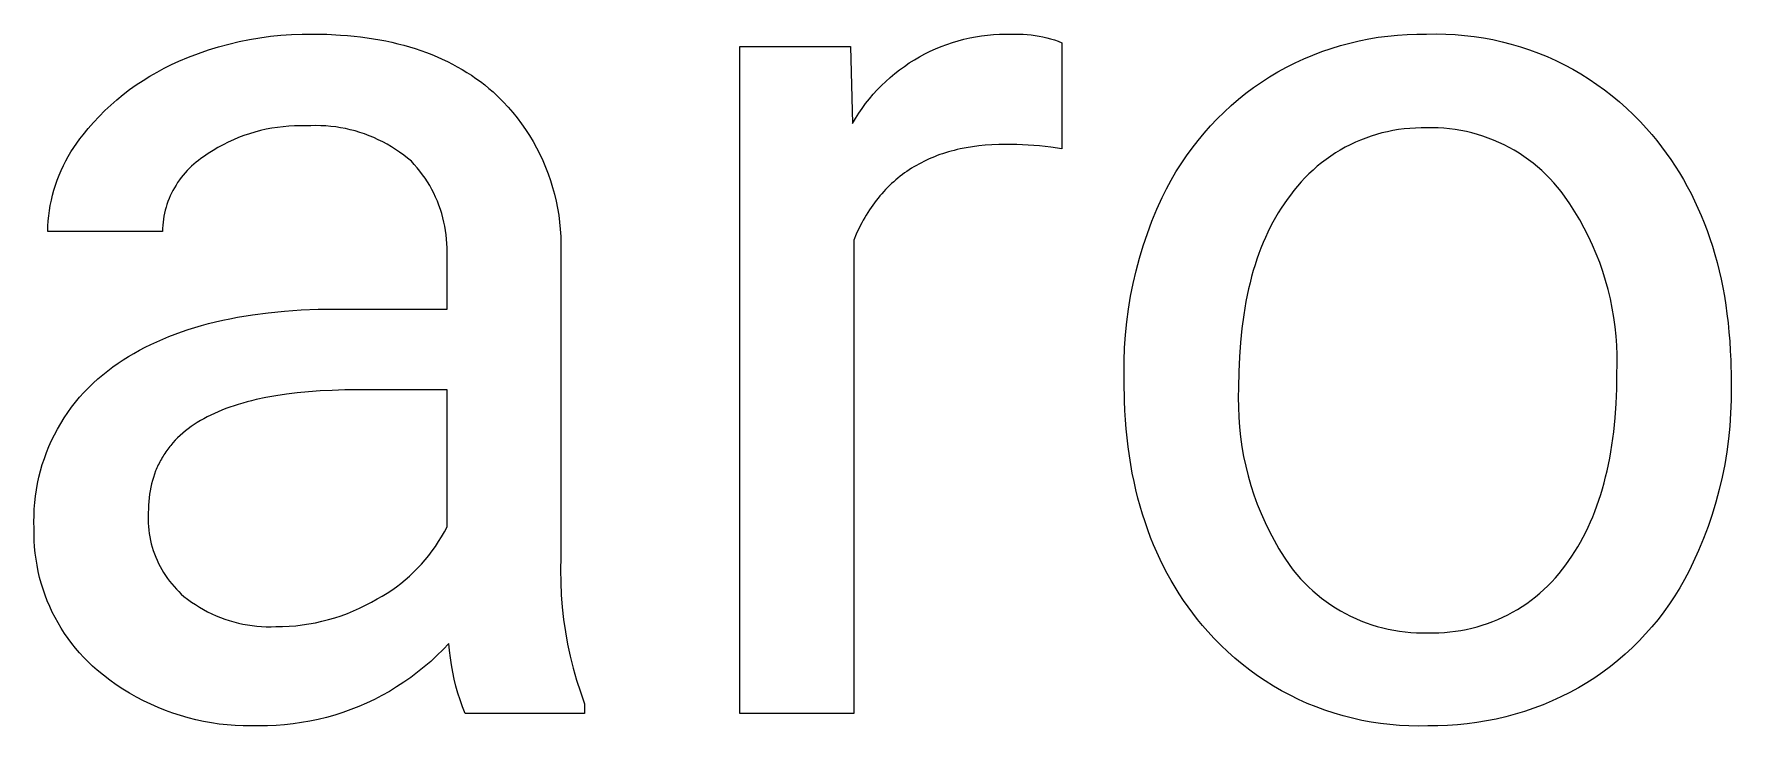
# Model space of a CAD drawing. Header units: millimetres. Extents: x 1422 to 6060, y -58 to 3182.
# Drawn here: x 5117.6 to 5200.7, y 382.1 to 415.9 of the extents above; entities that cross this region are included whole.
import ezdxf

# ---------------------------------------------------------------- set-up
doc = ezdxf.new("R2010")
doc.units = ezdxf.units.MM
doc.header["$MEASUREMENT"] = 0
doc.layers.add('Domyślny', color=7, linetype='Continuous', true_color=0x000000)

msp = doc.modelspace()

# ---------------------------------------------------------------- linework, layer by layer
at = {"layer": 'Domyślny', "color": 18, "lineweight": 15, "true_color": 0x000000}
for p, q in [((5127.124, 415.418), (5127.628, 415.537)), ((5127.628, 415.537), (5128.136, 415.64)), ((5128.136, 415.64), (5128.646, 415.726)), ((5128.646, 415.726), (5129.159, 415.796)), ((5129.159, 415.796), (5129.675, 415.848)), ((5129.675, 415.848), (5130.191, 415.884)), ((5130.191, 415.884), (5130.709, 415.902)), ((5130.709, 415.902), (5131.227, 415.904)), ((5131.227, 415.904), (5131.921, 415.893)), ((5131.921, 415.893), (5132.596, 415.859)), ((5132.596, 415.859), (5132.927, 415.834)), ((5132.927, 415.834), (5133.253, 415.803)), ((5133.253, 415.803), (5133.574, 415.767)), ((5133.574, 415.767), (5133.89, 415.725)), ((5133.89, 415.725), (5134.202, 415.678)), ((5134.202, 415.678), (5134.509, 415.625)), ((5134.509, 415.625), (5134.811, 415.566)), ((5134.811, 415.566), (5135.109, 415.502)), ((5135.109, 415.502), (5135.401, 415.433)), ((5162.27, 415.4), (5162.548, 415.493)), ((5162.548, 415.493), (5162.828, 415.578)), ((5162.828, 415.578), (5163.112, 415.653)), ((5163.112, 415.653), (5163.397, 415.718)), ((5163.397, 415.718), (5163.685, 415.773)), ((5163.685, 415.773), (5163.974, 415.819)), ((5163.974, 415.819), (5164.265, 415.855)), ((5164.265, 415.855), (5164.557, 415.881)), ((5164.557, 415.881), (5164.85, 415.897)), ((5164.85, 415.897), (5165.143, 415.903)), ((5165.143, 415.903), (5165.436, 415.899)), ((5165.436, 415.899), (5165.63, 415.906)), ((5165.63, 415.906), (5165.824, 415.906)), ((5165.824, 415.906), (5166.018, 415.9)), ((5166.018, 415.9), (5166.212, 415.887)), ((5166.212, 415.887), (5166.406, 415.867)), ((5166.406, 415.867), (5166.598, 415.841)), ((5166.598, 415.841), (5166.79, 415.809)), ((5166.79, 415.809), (5166.98, 415.77)), ((5166.98, 415.77), (5167.169, 415.725)), ((5167.169, 415.725), (5167.356, 415.674)), ((5167.356, 415.674), (5167.542, 415.616)), ((5167.542, 415.616), (5167.725, 415.552)), ((5167.725, 415.552), (5167.907, 415.482)), ((5167.907, 415.482), (5167.907, 410.294)), ((5181.544, 415.342), (5182.002, 415.466)), ((5182.002, 415.466), (5182.465, 415.575)), ((5182.465, 415.575), (5182.93, 415.668)), ((5182.93, 415.668), (5183.399, 415.746)), ((5183.399, 415.746), (5183.87, 415.809)), ((5183.87, 415.809), (5184.343, 415.855)), ((5184.343, 415.855), (5184.817, 415.886)), ((5184.817, 415.886), (5185.291, 415.901)), ((5185.291, 415.901), (5185.766, 415.901)), ((5185.766, 415.901), (5186.232, 415.91)), ((5186.232, 415.91), (5186.697, 415.903)), ((5186.697, 415.903), (5187.162, 415.88)), ((5187.162, 415.88), (5187.626, 415.842)), ((5187.626, 415.842), (5188.088, 415.788)), ((5188.088, 415.788), (5188.548, 415.718)), ((5188.548, 415.718), (5189.006, 415.632)), ((5189.006, 415.632), (5189.46, 415.531)), ((5189.46, 415.531), (5189.911, 415.415)), ((5124.679, 414.576), (5125.156, 414.776)), ((5125.156, 414.776), (5125.64, 414.961)), ((5125.64, 414.961), (5126.13, 415.129)), ((5126.13, 415.129), (5126.625, 415.282)), ((5126.625, 415.282), (5127.124, 415.418)), ((5135.401, 415.433), (5135.689, 415.358)), ((5135.689, 415.358), (5135.973, 415.278)), ((5135.973, 415.278), (5136.251, 415.192)), ((5136.251, 415.192), (5136.525, 415.1)), ((5136.525, 415.1), (5136.794, 415.003)), ((5136.794, 415.003), (5137.058, 414.901)), ((5137.058, 414.901), (5137.318, 414.793)), ((5137.318, 414.793), (5137.573, 414.68)), ((5137.573, 414.68), (5137.823, 414.561)), ((5152.139, 382.666), (5152.139, 415.297)), ((5152.139, 415.297), (5157.56, 415.297)), ((5157.56, 415.297), (5157.652, 411.529)), ((5160.437, 414.49), (5160.685, 414.646)), ((5160.685, 414.646), (5160.938, 414.794)), ((5160.938, 414.794), (5161.196, 414.933)), ((5161.196, 414.933), (5161.458, 415.063)), ((5161.458, 415.063), (5161.725, 415.184)), ((5161.725, 415.184), (5161.996, 415.297)), ((5161.996, 415.297), (5162.27, 415.4)), ((5179.327, 414.496), (5179.759, 414.694)), ((5179.759, 414.694), (5180.197, 414.878)), ((5180.197, 414.878), (5180.641, 415.048)), ((5180.641, 415.048), (5181.09, 415.202)), ((5181.09, 415.202), (5181.544, 415.342)), ((5189.911, 415.415), (5190.357, 415.284)), ((5190.357, 415.284), (5190.799, 415.137)), ((5190.799, 415.137), (5191.235, 414.976)), ((5191.235, 414.976), (5191.666, 414.8)), ((5191.666, 414.8), (5192.091, 414.609)), ((5192.091, 414.609), (5192.509, 414.404)), ((5122.923, 413.64), (5123.261, 413.85)), ((5123.261, 413.85), (5123.607, 414.049)), ((5123.607, 414.049), (5123.958, 414.236)), ((5123.958, 414.236), (5124.316, 414.412)), ((5124.316, 414.412), (5124.679, 414.576)), ((5137.823, 414.561), (5138.068, 414.437)), ((5138.068, 414.437), (5138.308, 414.308)), ((5138.308, 414.308), (5138.544, 414.173)), ((5138.544, 414.173), (5138.775, 414.033)), ((5138.775, 414.033), (5139.001, 413.887)), ((5139.001, 413.887), (5139.222, 413.736)), ((5159.284, 413.588), (5159.502, 413.784)), ((5159.502, 413.784), (5159.727, 413.972)), ((5159.727, 413.972), (5159.958, 414.152)), ((5159.958, 414.152), (5160.195, 414.325)), ((5160.195, 414.325), (5160.437, 414.49)), ((5177.681, 413.56), (5178.076, 413.816)), ((5178.076, 413.816), (5178.485, 414.056)), ((5178.485, 414.056), (5178.903, 414.283)), ((5178.903, 414.283), (5179.327, 414.496)), ((5192.509, 414.404), (5192.919, 414.185)), ((5192.919, 414.185), (5193.322, 413.952)), ((5193.322, 413.952), (5193.717, 413.705)), ((5121.643, 412.693), (5121.951, 412.945)), ((5121.951, 412.945), (5122.268, 413.187)), ((5122.268, 413.187), (5122.592, 413.419)), ((5122.592, 413.419), (5122.923, 413.64)), ((5139.222, 413.736), (5139.439, 413.579)), ((5139.439, 413.579), (5139.651, 413.418)), ((5139.651, 413.418), (5139.858, 413.25)), ((5139.858, 413.25), (5140.06, 413.078)), ((5140.06, 413.078), (5140.313, 412.839)), ((5158.482, 412.735), (5158.672, 412.958)), ((5158.672, 412.958), (5158.869, 413.175)), ((5158.869, 413.175), (5159.073, 413.385)), ((5159.073, 413.385), (5159.284, 413.588)), ((5176.551, 412.713), (5176.918, 413.008)), ((5176.918, 413.008), (5177.295, 413.29)), ((5177.295, 413.29), (5177.681, 413.56)), ((5193.717, 413.705), (5194.103, 413.446)), ((5194.103, 413.446), (5194.48, 413.173)), ((5194.48, 413.173), (5194.848, 412.888)), ((5120.771, 411.876), (5121.053, 412.158)), ((5121.053, 412.158), (5121.344, 412.43)), ((5121.344, 412.43), (5121.643, 412.693)), ((5140.313, 412.839), (5140.558, 412.591)), ((5140.558, 412.591), (5140.795, 412.335)), ((5140.795, 412.335), (5141.022, 412.071)), ((5157.96, 412.028), (5158.126, 412.269)), ((5158.126, 412.269), (5158.3, 412.505)), ((5158.3, 412.505), (5158.482, 412.735)), ((5175.847, 412.088), (5176.193, 412.407)), ((5176.193, 412.407), (5176.551, 412.713)), ((5194.848, 412.888), (5195.206, 412.59)), ((5195.206, 412.59), (5195.553, 412.28)), ((5195.553, 412.28), (5195.89, 411.959)), ((5119.984, 410.978), (5120.237, 411.286)), ((5120.237, 411.286), (5120.499, 411.585)), ((5120.499, 411.585), (5120.771, 411.876)), ((5129.223, 411.298), (5128.947, 411.245)), ((5129.501, 411.341), (5129.223, 411.298)), ((5129.78, 411.374), (5129.501, 411.341)), ((5130.06, 411.398), (5129.78, 411.374)), ((5130.34, 411.412), (5130.06, 411.398)), ((5130.621, 411.416), (5130.34, 411.412)), ((5130.902, 411.41), (5130.621, 411.416)), ((5131.145, 411.422), (5130.902, 411.41)), ((5131.387, 411.427), (5131.145, 411.422)), ((5131.63, 411.422), (5131.387, 411.427)), ((5131.872, 411.41), (5131.63, 411.422)), ((5132.114, 411.389), (5131.872, 411.41)), ((5132.355, 411.36), (5132.114, 411.389)), ((5132.595, 411.323), (5132.355, 411.36)), ((5132.833, 411.278), (5132.595, 411.323)), ((5141.022, 412.071), (5141.241, 411.8)), ((5141.241, 411.8), (5141.45, 411.521)), ((5141.45, 411.521), (5141.649, 411.235)), ((5157.652, 411.529), (5157.802, 411.781)), ((5157.802, 411.781), (5157.96, 412.028)), ((5174.873, 411.065), (5175.186, 411.417)), ((5175.186, 411.417), (5175.511, 411.758)), ((5175.511, 411.758), (5175.847, 412.088)), ((5184.938, 411.292), (5184.663, 411.266)), ((5185.214, 411.309), (5184.938, 411.292)), ((5185.49, 411.317), (5185.214, 411.309)), ((5185.766, 411.314), (5185.49, 411.317)), ((5186.046, 411.318), (5185.766, 411.314)), ((5186.326, 411.311), (5186.046, 411.318)), ((5186.605, 411.295), (5186.326, 411.311)), ((5186.884, 411.269), (5186.605, 411.295)), ((5195.89, 411.959), (5196.216, 411.627)), ((5196.216, 411.627), (5196.53, 411.283)), ((5196.53, 411.283), (5196.784, 410.992)), ((5119.529, 410.358), (5119.674, 410.57)), ((5119.674, 410.57), (5119.826, 410.776)), ((5119.826, 410.776), (5119.984, 410.978)), ((5126.839, 410.487), (5126.592, 410.352)), ((5127.089, 410.614), (5126.839, 410.487)), ((5127.345, 410.731), (5127.089, 410.614)), ((5127.604, 410.84), (5127.345, 410.731)), ((5127.866, 410.94), (5127.604, 410.84)), ((5128.132, 411.03), (5127.866, 410.94)), ((5128.401, 411.111), (5128.132, 411.03)), ((5128.673, 411.183), (5128.401, 411.111)), ((5128.947, 411.245), (5128.673, 411.183)), ((5133.07, 411.225), (5132.833, 411.278)), ((5133.305, 411.164), (5133.07, 411.225)), ((5133.537, 411.094), (5133.305, 411.164)), ((5133.767, 411.017), (5133.537, 411.094)), ((5133.995, 410.932), (5133.767, 411.017)), ((5134.219, 410.84), (5133.995, 410.932)), ((5134.44, 410.739), (5134.219, 410.84)), ((5134.658, 410.632), (5134.44, 410.739)), ((5134.871, 410.517), (5134.658, 410.632)), ((5135.081, 410.394), (5134.871, 410.517)), ((5141.649, 411.235), (5141.838, 410.943)), ((5141.838, 410.943), (5142.018, 410.644)), ((5142.018, 410.644), (5142.187, 410.34)), ((5164.159, 410.469), (5163.84, 410.437)), ((5164.485, 410.491), (5164.159, 410.469)), ((5164.818, 410.505), (5164.485, 410.491)), ((5165.158, 410.51), (5164.818, 410.505)), ((5165.71, 410.502), (5165.158, 410.51)), ((5166.261, 410.477), (5165.71, 410.502)), ((5166.812, 410.434), (5166.261, 410.477)), ((5174.283, 410.331), (5174.572, 410.703)), ((5174.572, 410.703), (5174.873, 411.065)), ((5182.025, 410.492), (5181.78, 410.365)), ((5182.275, 410.61), (5182.025, 410.492)), ((5182.529, 410.719), (5182.275, 410.61)), ((5182.786, 410.819), (5182.529, 410.719)), ((5183.047, 410.911), (5182.786, 410.819)), ((5183.311, 410.993), (5183.047, 410.911)), ((5183.577, 411.066), (5183.311, 410.993)), ((5183.846, 411.13), (5183.577, 411.066)), ((5184.117, 411.185), (5183.846, 411.13)), ((5184.389, 411.23), (5184.117, 411.185)), ((5184.663, 411.266), (5184.389, 411.23)), ((5187.161, 411.233), (5186.884, 411.269)), ((5187.438, 411.188), (5187.161, 411.233)), ((5187.712, 411.133), (5187.438, 411.188)), ((5187.984, 411.069), (5187.712, 411.133)), ((5188.254, 410.995), (5187.984, 411.069)), ((5188.521, 410.911), (5188.254, 410.995)), ((5188.785, 410.819), (5188.521, 410.911)), ((5189.046, 410.717), (5188.785, 410.819)), ((5189.303, 410.607), (5189.046, 410.717)), ((5189.556, 410.487), (5189.303, 410.607)), ((5189.805, 410.359), (5189.556, 410.487)), ((5196.784, 410.992), (5197.03, 410.695)), ((5197.03, 410.695), (5197.267, 410.392)), ((5119.022, 409.468), (5119.138, 409.697)), ((5119.138, 409.697), (5119.261, 409.921)), ((5119.261, 409.921), (5119.391, 410.142)), ((5119.391, 410.142), (5119.529, 410.358)), ((5125.521, 409.634), (5125.406, 409.538)), ((5125.639, 409.725), (5125.521, 409.634)), ((5125.76, 409.813), (5125.639, 409.725)), ((5125.883, 409.897), (5125.76, 409.813)), ((5126.114, 410.057), (5125.883, 409.897)), ((5126.351, 410.209), (5126.114, 410.057)), ((5126.592, 410.352), (5126.351, 410.209)), ((5135.286, 410.265), (5135.081, 410.394)), ((5135.487, 410.129), (5135.286, 410.265)), ((5135.683, 409.986), (5135.487, 410.129)), ((5135.874, 409.836), (5135.683, 409.986)), ((5136.06, 409.68), (5135.874, 409.836)), ((5136.205, 409.524), (5136.06, 409.68)), ((5142.187, 410.34), (5142.345, 410.029)), ((5142.345, 410.029), (5142.493, 409.714)), ((5142.493, 409.714), (5142.63, 409.393)), ((5161.153, 409.677), (5161.029, 409.614)), ((5161.279, 409.737), (5161.153, 409.677)), ((5161.407, 409.796), (5161.279, 409.737)), ((5161.536, 409.852), (5161.407, 409.796)), ((5161.667, 409.905), (5161.536, 409.852)), ((5161.8, 409.957), (5161.667, 409.905)), ((5161.935, 410.006), (5161.8, 409.957)), ((5162.071, 410.053), (5161.935, 410.006)), ((5162.209, 410.097), (5162.071, 410.053)), ((5162.349, 410.14), (5162.209, 410.097)), ((5162.49, 410.18), (5162.349, 410.14)), ((5162.633, 410.217), (5162.49, 410.18)), ((5162.778, 410.253), (5162.633, 410.217)), ((5162.925, 410.286), (5162.778, 410.253)), ((5163.223, 410.345), (5162.925, 410.286)), ((5163.528, 410.395), (5163.223, 410.345)), ((5163.84, 410.437), (5163.528, 410.395)), ((5167.36, 410.372), (5166.812, 410.434)), ((5167.907, 410.294), (5167.36, 410.372)), ((5173.744, 409.56), (5174.007, 409.95)), ((5174.007, 409.95), (5174.283, 410.331)), ((5180.845, 409.777), (5180.625, 409.611)), ((5181.071, 409.936), (5180.845, 409.777)), ((5181.302, 410.088), (5181.071, 409.936)), ((5181.538, 410.231), (5181.302, 410.088)), ((5181.78, 410.365), (5181.538, 410.231)), ((5190.049, 410.222), (5189.805, 410.359)), ((5190.288, 410.076), (5190.049, 410.222)), ((5190.522, 409.923), (5190.288, 410.076)), ((5190.75, 409.761), (5190.522, 409.923)), ((5190.973, 409.591), (5190.75, 409.761)), ((5197.267, 410.392), (5197.497, 410.083)), ((5197.497, 410.083), (5197.719, 409.768)), ((5197.719, 409.768), (5197.933, 409.447)), ((5118.722, 408.76), (5118.815, 408.999)), ((5118.815, 408.999), (5118.915, 409.235)), ((5118.915, 409.235), (5119.022, 409.468)), ((5124.791, 408.888), (5124.702, 408.768)), ((5124.884, 409.004), (5124.791, 408.888)), ((5124.981, 409.118), (5124.884, 409.004)), ((5125.082, 409.228), (5124.981, 409.118)), ((5125.187, 409.335), (5125.082, 409.228)), ((5125.295, 409.438), (5125.187, 409.335)), ((5125.406, 409.538), (5125.295, 409.438)), ((5136.344, 409.362), (5136.205, 409.524)), ((5136.478, 409.197), (5136.344, 409.362)), ((5136.607, 409.026), (5136.478, 409.197)), ((5136.729, 408.851), (5136.607, 409.026)), ((5136.845, 408.673), (5136.729, 408.851)), ((5142.63, 409.393), (5142.756, 409.069)), ((5142.756, 409.069), (5142.87, 408.74)), ((5159.883, 408.86), (5159.778, 408.772)), ((5159.99, 408.946), (5159.883, 408.86)), ((5160.098, 409.029), (5159.99, 408.946)), ((5160.209, 409.11), (5160.098, 409.029)), ((5160.321, 409.189), (5160.209, 409.11)), ((5160.434, 409.266), (5160.321, 409.189)), ((5160.55, 409.34), (5160.434, 409.266)), ((5160.667, 409.412), (5160.55, 409.34)), ((5160.786, 409.482), (5160.667, 409.412)), ((5160.907, 409.549), (5160.786, 409.482)), ((5161.029, 409.614), (5160.907, 409.549)), ((5173.257, 408.754), (5173.493, 409.161)), ((5173.493, 409.161), (5173.744, 409.56)), ((5179.805, 408.871), (5179.617, 408.669)), ((5180, 409.066), (5179.805, 408.871)), ((5180.202, 409.255), (5180, 409.066)), ((5180.41, 409.436), (5180.202, 409.255)), ((5180.625, 409.611), (5180.41, 409.436)), ((5191.189, 409.414), (5190.973, 409.591)), ((5191.4, 409.23), (5191.189, 409.414)), ((5191.603, 409.038), (5191.4, 409.23)), ((5191.8, 408.839), (5191.603, 409.038)), ((5191.99, 408.633), (5191.8, 408.839)), ((5197.933, 409.447), (5198.139, 409.12)), ((5198.139, 409.12), (5198.336, 408.787)), ((5198.336, 408.787), (5198.526, 408.449)), ((5118.435, 407.777), (5118.495, 408.026)), ((5118.495, 408.026), (5118.562, 408.273)), ((5118.562, 408.273), (5118.638, 408.518)), ((5118.638, 408.518), (5118.722, 408.76)), ((5124.257, 407.991), (5124.199, 407.854)), ((5124.32, 408.127), (5124.257, 407.991)), ((5124.388, 408.26), (5124.32, 408.127)), ((5124.46, 408.391), (5124.388, 408.26)), ((5124.537, 408.519), (5124.46, 408.391)), ((5124.617, 408.645), (5124.537, 408.519)), ((5124.702, 408.768), (5124.617, 408.645)), ((5136.956, 408.49), (5136.845, 408.673)), ((5137.06, 408.304), (5136.956, 408.49)), ((5137.158, 408.115), (5137.06, 408.304)), ((5137.249, 407.922), (5137.158, 408.115)), ((5142.87, 408.74), (5142.974, 408.407)), ((5142.974, 408.407), (5143.066, 408.071)), ((5143.066, 408.071), (5143.146, 407.732)), ((5158.999, 407.986), (5158.91, 407.878)), ((5159.091, 408.092), (5158.999, 407.986)), ((5159.184, 408.196), (5159.091, 408.092)), ((5159.278, 408.298), (5159.184, 408.196)), ((5159.375, 408.397), (5159.278, 408.298)), ((5159.473, 408.495), (5159.375, 408.397)), ((5159.573, 408.589), (5159.473, 408.495)), ((5159.674, 408.682), (5159.573, 408.589)), ((5159.778, 408.772), (5159.674, 408.682)), ((5172.825, 407.917), (5173.034, 408.339)), ((5173.034, 408.339), (5173.257, 408.754)), ((5179.095, 408.025), (5178.94, 407.818)), ((5179.261, 408.245), (5179.095, 408.025)), ((5179.435, 408.46), (5179.261, 408.245)), ((5179.617, 408.669), (5179.435, 408.46)), ((5192.173, 408.421), (5191.99, 408.633)), ((5192.348, 408.203), (5192.173, 408.421)), ((5192.515, 407.979), (5192.348, 408.203)), ((5192.777, 407.598), (5192.515, 407.979)), ((5198.526, 408.449), (5198.708, 408.104)), ((5198.708, 408.104), (5198.882, 407.753)), ((5118.307, 407.019), (5118.341, 407.273)), ((5118.341, 407.273), (5118.384, 407.526)), ((5118.384, 407.526), (5118.435, 407.777)), ((5123.978, 407.141), (5123.948, 406.995)), ((5124.012, 407.286), (5123.978, 407.141)), ((5124.052, 407.431), (5124.012, 407.286)), ((5124.096, 407.573), (5124.052, 407.431)), ((5124.145, 407.714), (5124.096, 407.573)), ((5124.199, 407.854), (5124.145, 407.714)), ((5137.334, 407.726), (5137.249, 407.922)), ((5137.412, 407.528), (5137.334, 407.726)), ((5137.483, 407.327), (5137.412, 407.528)), ((5137.548, 407.124), (5137.483, 407.327)), ((5143.146, 407.732), (5143.215, 407.39)), ((5143.215, 407.39), (5143.272, 407.047)), ((5158.409, 407.179), (5158.332, 407.054)), ((5158.488, 407.301), (5158.409, 407.179)), ((5158.569, 407.421), (5158.488, 407.301)), ((5158.652, 407.538), (5158.569, 407.421)), ((5158.736, 407.654), (5158.652, 407.538)), ((5158.822, 407.767), (5158.736, 407.654)), ((5158.91, 407.878), (5158.822, 407.767)), ((5172.317, 406.75), (5172.562, 407.337)), ((5172.562, 407.337), (5172.825, 407.917)), ((5178.503, 407.164), (5178.367, 406.934)), ((5178.644, 407.387), (5178.503, 407.164)), ((5178.789, 407.605), (5178.644, 407.387)), ((5178.94, 407.818), (5178.789, 407.605)), ((5193.026, 407.21), (5192.777, 407.598)), ((5193.262, 406.813), (5193.026, 407.21)), ((5198.882, 407.753), (5199.048, 407.396)), ((5199.048, 407.396), (5199.205, 407.033)), ((5118.255, 406.252), (5118.263, 406.508)), ((5118.263, 406.508), (5118.281, 406.764)), ((5118.281, 406.764), (5118.307, 407.019)), ((5123.88, 406.401), (5123.876, 406.252)), ((5123.89, 406.551), (5123.88, 406.401)), ((5123.904, 406.699), (5123.89, 406.551)), ((5123.924, 406.847), (5123.904, 406.699)), ((5123.948, 406.995), (5123.924, 406.847)), ((5137.605, 406.918), (5137.548, 407.124)), ((5137.656, 406.711), (5137.605, 406.918)), ((5137.7, 406.502), (5137.656, 406.711)), ((5137.736, 406.292), (5137.7, 406.502)), ((5143.272, 407.047), (5143.318, 406.701)), ((5143.318, 406.701), (5143.351, 406.354)), ((5143.351, 406.354), (5143.373, 406.007)), ((5157.971, 406.397), (5157.839, 406.118)), ((5158.11, 406.667), (5157.971, 406.397)), ((5158.183, 406.798), (5158.11, 406.667)), ((5158.256, 406.927), (5158.183, 406.798)), ((5158.332, 407.054), (5158.256, 406.927)), ((5172.092, 406.154), (5172.317, 406.75)), ((5178.11, 406.459), (5177.989, 406.212)), ((5178.236, 406.699), (5178.11, 406.459)), ((5178.367, 406.934), (5178.236, 406.699)), ((5193.485, 406.409), (5193.262, 406.813)), ((5193.694, 405.997), (5193.485, 406.409)), ((5199.205, 407.033), (5199.355, 406.665)), ((5199.355, 406.665), (5199.497, 406.29)), ((5123.876, 406.252), (5118.255, 406.252)), ((5137.766, 406.081), (5137.736, 406.292)), ((5137.788, 405.869), (5137.766, 406.081)), ((5137.803, 405.656), (5137.788, 405.869)), ((5137.811, 405.443), (5137.803, 405.656)), ((5143.373, 406.007), (5143.382, 405.658)), ((5143.382, 405.658), (5143.38, 405.31)), ((5157.839, 406.118), (5157.714, 405.831)), ((5157.714, 405.831), (5157.714, 382.666)), ((5171.702, 404.943), (5171.887, 405.552)), ((5171.887, 405.552), (5172.092, 406.154)), ((5177.762, 405.703), (5177.655, 405.44)), ((5177.873, 405.961), (5177.762, 405.703)), ((5177.989, 406.212), (5177.873, 405.961)), ((5193.889, 405.579), (5193.694, 405.997)), ((5194.07, 405.154), (5193.889, 405.579)), ((5199.497, 406.29), (5199.63, 405.909)), ((5199.63, 405.909), (5199.756, 405.523)), ((5199.756, 405.523), (5199.873, 405.13)), ((5137.805, 405.017), (5137.812, 405.23)), ((5137.805, 402.453), (5137.805, 405.017)), ((5137.812, 405.23), (5137.811, 405.443)), ((5143.38, 405.31), (5143.38, 390.3)), ((5171.537, 404.328), (5171.702, 404.943)), ((5177.457, 404.897), (5177.366, 404.617)), ((5177.554, 405.171), (5177.457, 404.897)), ((5177.655, 405.44), (5177.554, 405.171)), ((5194.237, 404.723), (5194.07, 405.154)), ((5194.39, 404.288), (5194.237, 404.723)), ((5199.873, 405.13), (5199.983, 404.731)), ((5199.983, 404.731), (5200.084, 404.327)), ((5171.392, 403.709), (5171.537, 404.328)), ((5177.197, 404.041), (5177.121, 403.744)), ((5177.279, 404.332), (5177.197, 404.041)), ((5177.366, 404.617), (5177.279, 404.332)), ((5194.528, 403.847), (5194.39, 404.288)), ((5194.651, 403.402), (5194.528, 403.847)), ((5200.084, 404.327), (5200.177, 403.916)), ((5200.177, 403.916), (5200.262, 403.5)), ((5171.164, 402.456), (5171.268, 403.084)), ((5171.268, 403.084), (5171.392, 403.709)), ((5176.982, 403.134), (5176.92, 402.82)), ((5177.049, 403.442), (5176.982, 403.134)), ((5177.121, 403.744), (5177.049, 403.442)), ((5194.759, 402.953), (5194.651, 403.402)), ((5200.262, 403.5), (5200.34, 403.077)), ((5200.34, 403.077), (5200.409, 402.649)), ((5127.543, 402.052), (5128.286, 402.174)), ((5128.286, 402.174), (5129.054, 402.274)), ((5129.054, 402.274), (5129.847, 402.352)), ((5129.847, 402.352), (5130.663, 402.408)), ((5130.663, 402.408), (5131.504, 402.442)), ((5131.504, 402.442), (5132.369, 402.453)), ((5132.369, 402.453), (5137.805, 402.453)), ((5171.081, 401.825), (5171.164, 402.456)), ((5176.811, 402.176), (5176.721, 401.51)), ((5176.863, 402.501), (5176.811, 402.176)), ((5176.92, 402.82), (5176.863, 402.501)), ((5194.853, 402.501), (5194.759, 402.953)), ((5194.931, 402.046), (5194.853, 402.501)), ((5200.409, 402.649), (5200.47, 402.214)), ((5200.47, 402.214), (5200.522, 401.774)), ((5124.498, 401.229), (5124.812, 401.342)), ((5124.812, 401.342), (5125.132, 401.45)), ((5125.132, 401.45), (5125.458, 401.553)), ((5125.458, 401.553), (5125.79, 401.649)), ((5125.79, 401.649), (5126.128, 401.741)), ((5126.128, 401.741), (5126.473, 401.827)), ((5126.473, 401.827), (5126.823, 401.907)), ((5126.823, 401.907), (5127.18, 401.982)), ((5127.18, 401.982), (5127.543, 402.052)), ((5171.018, 401.192), (5171.081, 401.825)), ((5176.721, 401.51), (5176.652, 400.821)), ((5194.994, 401.589), (5194.931, 402.046)), ((5195.041, 401.129), (5194.994, 401.589)), ((5200.522, 401.774), (5200.567, 401.328)), ((5200.567, 401.328), (5200.604, 400.875)), ((5122.744, 400.436), (5123.021, 400.582)), ((5123.021, 400.582), (5123.304, 400.722)), ((5123.304, 400.722), (5123.594, 400.857)), ((5123.594, 400.857), (5123.889, 400.986)), ((5123.889, 400.986), (5124.191, 401.111)), ((5124.191, 401.111), (5124.498, 401.229)), ((5170.956, 399.921), (5170.977, 400.557)), ((5170.977, 400.557), (5171.018, 401.192)), ((5176.652, 400.821), (5176.602, 400.11)), ((5195.074, 400.669), (5195.041, 401.129)), ((5195.091, 400.207), (5195.074, 400.669)), ((5200.604, 400.875), (5200.632, 400.417)), ((5121.451, 399.627), (5121.698, 399.8)), ((5121.698, 399.8), (5121.95, 399.967)), ((5121.95, 399.967), (5122.209, 400.129)), ((5122.209, 400.129), (5122.473, 400.285)), ((5122.473, 400.285), (5122.744, 400.436)), ((5170.957, 399.284), (5170.956, 399.921)), ((5176.602, 400.11), (5176.572, 399.376)), ((5195.078, 399.284), (5195.092, 399.746)), ((5195.092, 399.746), (5195.091, 400.207)), ((5200.632, 400.417), (5200.652, 399.953)), ((5200.652, 399.953), (5200.669, 399.006)), ((5120.248, 398.604), (5120.474, 398.825)), ((5120.474, 398.825), (5120.708, 399.038)), ((5120.708, 399.038), (5120.949, 399.243)), ((5120.949, 399.243), (5121.197, 399.439)), ((5121.197, 399.439), (5121.451, 399.627)), ((5170.957, 398.898), (5170.957, 399.284)), ((5170.972, 397.957), (5170.957, 398.898)), ((5176.572, 399.376), (5176.562, 398.62)), ((5195.069, 398.545), (5195.078, 399.284)), ((5200.669, 399.006), (5200.669, 398.62)), ((5119.616, 397.896), (5119.818, 398.14)), ((5119.818, 398.14), (5120.029, 398.375)), ((5120.029, 398.375), (5120.248, 398.604)), ((5128.469, 398.024), (5128.241, 397.969)), ((5128.94, 398.124), (5128.469, 398.024)), ((5129.431, 398.212), (5128.94, 398.124)), ((5129.942, 398.288), (5129.431, 398.212)), ((5130.474, 398.353), (5129.942, 398.288)), ((5131.026, 398.406), (5130.474, 398.353)), ((5131.598, 398.447), (5131.026, 398.406)), ((5132.19, 398.476), (5131.598, 398.447)), ((5132.802, 398.494), (5132.19, 398.476)), ((5133.435, 398.5), (5132.802, 398.494)), ((5137.805, 398.5), (5133.435, 398.5)), ((5137.805, 391.798), (5137.805, 398.5)), ((5176.562, 398.62), (5176.546, 398.135)), ((5176.546, 398.135), (5176.547, 397.649)), ((5195.039, 397.826), (5195.069, 398.545)), ((5200.669, 397.989), (5200.648, 397.359)), ((5200.669, 398.62), (5200.669, 397.989)), ((5119.06, 397.128), (5119.237, 397.39)), ((5119.237, 397.39), (5119.422, 397.647)), ((5119.422, 397.647), (5119.616, 397.896)), ((5126.067, 397.178), (5125.899, 397.088)), ((5126.239, 397.265), (5126.067, 397.178)), ((5126.417, 397.348), (5126.239, 397.265)), ((5126.599, 397.429), (5126.417, 397.348)), ((5126.787, 397.507), (5126.599, 397.429)), ((5126.98, 397.582), (5126.787, 397.507)), ((5127.177, 397.654), (5126.98, 397.582)), ((5127.38, 397.723), (5127.177, 397.654)), ((5127.588, 397.789), (5127.38, 397.723)), ((5127.801, 397.852), (5127.588, 397.789)), ((5128.018, 397.912), (5127.801, 397.852)), ((5128.241, 397.969), (5128.018, 397.912)), ((5170.992, 397.496), (5170.972, 397.957)), ((5171.02, 397.041), (5170.992, 397.496)), ((5176.547, 397.649), (5176.565, 397.164)), ((5176.565, 397.164), (5176.6, 396.679)), ((5194.99, 397.129), (5195.039, 397.826)), ((5200.648, 397.359), (5200.607, 396.73)), ((5118.586, 396.306), (5118.735, 396.585)), ((5118.735, 396.585), (5118.893, 396.859)), ((5118.893, 396.859), (5119.06, 397.128)), ((5124.867, 396.38), (5124.74, 396.267)), ((5124.999, 396.49), (5124.867, 396.38)), ((5125.137, 396.597), (5124.999, 396.49)), ((5125.279, 396.701), (5125.137, 396.597)), ((5125.427, 396.802), (5125.279, 396.701)), ((5125.579, 396.901), (5125.427, 396.802)), ((5125.737, 396.996), (5125.579, 396.901)), ((5125.899, 397.088), (5125.737, 396.996)), ((5171.056, 396.591), (5171.02, 397.041)), ((5171.1, 396.148), (5171.056, 396.591)), ((5176.6, 396.679), (5176.651, 396.196)), ((5194.834, 395.796), (5194.922, 396.452)), ((5194.922, 396.452), (5194.99, 397.129)), ((5200.607, 396.73), (5200.545, 396.102)), ((5118.2, 395.44), (5118.319, 395.733)), ((5118.319, 395.733), (5118.448, 396.022)), ((5118.448, 396.022), (5118.586, 396.306)), ((5124.081, 395.528), (5124.034, 395.461)), ((5124.129, 395.593), (5124.081, 395.528)), ((5124.178, 395.658), (5124.129, 395.593)), ((5124.229, 395.722), (5124.178, 395.658)), ((5124.28, 395.786), (5124.229, 395.722)), ((5124.388, 395.91), (5124.28, 395.786)), ((5124.5, 396.032), (5124.388, 395.91)), ((5124.617, 396.151), (5124.5, 396.032)), ((5124.74, 396.267), (5124.617, 396.151)), ((5171.152, 395.71), (5171.1, 396.148)), ((5171.212, 395.278), (5171.152, 395.71)), ((5176.651, 396.196), (5176.719, 395.715)), ((5176.719, 395.715), (5176.804, 395.237)), ((5194.783, 395.476), (5194.834, 395.796)), ((5200.545, 396.102), (5200.462, 395.477)), ((5117.904, 394.538), (5117.992, 394.842)), ((5117.992, 394.842), (5118.091, 395.143)), ((5118.091, 395.143), (5118.2, 395.44)), ((5123.602, 394.683), (5123.57, 394.608)), ((5123.635, 394.757), (5123.602, 394.683)), ((5123.669, 394.831), (5123.635, 394.757)), ((5123.705, 394.904), (5123.669, 394.831)), ((5123.742, 394.976), (5123.705, 394.904)), ((5123.78, 395.048), (5123.742, 394.976)), ((5123.819, 395.118), (5123.78, 395.048)), ((5123.859, 395.188), (5123.819, 395.118)), ((5123.901, 395.258), (5123.859, 395.188)), ((5123.944, 395.326), (5123.901, 395.258)), ((5123.988, 395.394), (5123.944, 395.326)), ((5124.034, 395.461), (5123.988, 395.394)), ((5171.279, 394.853), (5171.212, 395.278)), ((5171.355, 394.433), (5171.279, 394.853)), ((5176.804, 395.237), (5176.906, 394.762)), ((5176.906, 394.762), (5177.023, 394.291)), ((5194.6, 394.546), (5194.666, 394.851)), ((5194.666, 394.851), (5194.727, 395.161)), ((5194.727, 395.161), (5194.783, 395.476)), ((5200.359, 394.854), (5200.235, 394.236)), ((5200.462, 395.477), (5200.359, 394.854)), ((5117.703, 393.612), (5117.759, 393.923)), ((5117.759, 393.923), (5117.826, 394.232)), ((5117.826, 394.232), (5117.904, 394.538)), ((5123.34, 393.899), (5123.303, 393.733)), ((5123.383, 394.062), (5123.34, 393.899)), ((5123.43, 394.221), (5123.383, 394.062)), ((5123.482, 394.378), (5123.43, 394.221)), ((5123.54, 394.532), (5123.482, 394.378)), ((5123.57, 394.608), (5123.54, 394.532)), ((5171.439, 394.019), (5171.355, 394.433)), ((5171.531, 393.611), (5171.439, 394.019)), ((5177.023, 394.291), (5177.158, 393.824)), ((5194.372, 393.663), (5194.453, 393.953)), ((5194.453, 393.953), (5194.529, 394.247)), ((5194.529, 394.247), (5194.6, 394.546)), ((5200.235, 394.236), (5200.092, 393.621)), ((5117.622, 392.984), (5117.657, 393.299)), ((5117.657, 393.299), (5117.703, 393.612)), ((5123.203, 393.042), (5123.191, 392.862)), ((5123.221, 393.219), (5123.203, 393.042)), ((5123.243, 393.393), (5123.221, 393.219)), ((5123.27, 393.565), (5123.243, 393.393)), ((5123.303, 393.733), (5123.27, 393.565)), ((5171.63, 393.209), (5171.531, 393.611)), ((5171.738, 392.812), (5171.63, 393.209)), ((5177.158, 393.824), (5177.308, 393.362)), ((5177.308, 393.362), (5177.474, 392.906)), ((5194.101, 392.827), (5194.196, 393.101)), ((5194.196, 393.101), (5194.287, 393.379)), ((5194.287, 393.379), (5194.372, 393.663)), ((5199.928, 393.012), (5199.745, 392.409)), ((5200.092, 393.621), (5199.928, 393.012)), ((5117.582, 392.037), (5117.585, 392.353)), ((5117.585, 392.353), (5117.598, 392.669)), ((5117.598, 392.669), (5117.622, 392.984)), ((5123.174, 392.322), (5123.173, 392.151)), ((5123.181, 392.492), (5123.174, 392.322)), ((5123.183, 392.678), (5123.181, 392.492)), ((5123.191, 392.862), (5123.183, 392.678)), ((5171.854, 392.422), (5171.738, 392.812)), ((5171.978, 392.038), (5171.854, 392.422)), ((5177.474, 392.906), (5177.656, 392.456)), ((5177.656, 392.456), (5177.853, 392.012)), ((5193.786, 392.037), (5193.896, 392.295)), ((5193.896, 392.295), (5194.001, 392.558)), ((5194.001, 392.558), (5194.101, 392.827)), ((5199.745, 392.409), (5199.541, 391.812)), ((5117.59, 391.72), (5117.582, 392.037)), ((5117.588, 391.419), (5117.59, 391.72)), ((5117.597, 391.117), (5117.588, 391.419)), ((5123.173, 392.151), (5123.178, 391.981)), ((5123.178, 391.981), (5123.189, 391.81)), ((5123.189, 391.81), (5123.206, 391.64)), ((5123.206, 391.64), (5123.228, 391.471)), ((5123.228, 391.471), (5123.256, 391.303)), ((5137.54, 391.312), (5137.677, 391.553)), ((5137.677, 391.553), (5137.805, 391.798)), ((5172.109, 391.659), (5171.978, 392.038)), ((5172.249, 391.286), (5172.109, 391.659)), ((5177.853, 392.012), (5178.066, 391.575)), ((5178.066, 391.575), (5178.294, 391.146)), ((5193.427, 391.292), (5193.551, 391.535)), ((5193.551, 391.535), (5193.671, 391.783)), ((5193.671, 391.783), (5193.786, 392.037)), ((5199.541, 391.812), (5199.319, 391.222)), ((5117.615, 390.816), (5117.597, 391.117)), ((5117.644, 390.516), (5117.615, 390.816)), ((5117.683, 390.216), (5117.644, 390.516)), ((5123.256, 391.303), (5123.29, 391.135)), ((5123.29, 391.135), (5123.329, 390.969)), ((5123.329, 390.969), (5123.375, 390.805)), ((5123.375, 390.805), (5123.425, 390.642)), ((5123.425, 390.642), (5123.481, 390.481)), ((5136.914, 390.401), (5137.082, 390.62)), ((5137.082, 390.62), (5137.242, 390.846)), ((5137.242, 390.846), (5137.395, 391.077)), ((5137.395, 391.077), (5137.54, 391.312)), ((5172.397, 390.92), (5172.249, 391.286)), ((5172.553, 390.559), (5172.397, 390.92)), ((5172.717, 390.204), (5172.553, 390.559)), ((5178.294, 391.146), (5178.536, 390.726)), ((5178.536, 390.726), (5178.793, 390.313)), ((5192.88, 390.371), (5193.024, 390.594)), ((5193.024, 390.594), (5193.163, 390.822)), ((5193.163, 390.822), (5193.297, 391.054)), ((5193.297, 391.054), (5193.427, 391.292)), ((5199.077, 390.639), (5198.816, 390.065)), ((5199.319, 391.222), (5199.077, 390.639)), ((5117.732, 389.919), (5117.683, 390.216)), ((5117.791, 389.623), (5117.732, 389.919)), ((5123.481, 390.481), (5123.543, 390.321)), ((5123.543, 390.321), (5123.61, 390.164)), ((5123.61, 390.164), (5123.682, 390.01)), ((5123.682, 390.01), (5123.76, 389.858)), ((5123.76, 389.858), (5123.842, 389.708)), ((5123.842, 389.708), (5123.93, 389.562)), ((5136.172, 389.581), (5136.368, 389.777)), ((5136.368, 389.777), (5136.557, 389.978)), ((5136.557, 389.978), (5136.739, 390.186)), ((5136.739, 390.186), (5136.914, 390.401)), ((5143.38, 390.3), (5143.366, 389.692)), ((5143.366, 389.692), (5143.372, 389.084)), ((5172.889, 389.854), (5172.717, 390.204)), ((5173.068, 389.511), (5172.889, 389.854)), ((5178.793, 390.313), (5179.064, 389.91)), ((5179.064, 389.91), (5179.234, 389.688)), ((5179.234, 389.688), (5179.411, 389.472)), ((5192.247, 389.514), (5192.415, 389.725)), ((5192.415, 389.725), (5192.577, 389.941)), ((5192.577, 389.941), (5192.731, 390.154)), ((5192.731, 390.154), (5192.88, 390.371)), ((5198.816, 390.065), (5198.612, 389.642)), ((5117.861, 389.329), (5117.791, 389.623)), ((5117.94, 389.038), (5117.861, 389.329)), ((5118.029, 388.75), (5117.94, 389.038)), ((5123.93, 389.562), (5124.022, 389.418)), ((5124.022, 389.418), (5124.12, 389.278)), ((5124.12, 389.278), (5124.222, 389.141)), ((5124.222, 389.141), (5124.328, 389.008)), ((5124.328, 389.008), (5124.439, 388.878)), ((5124.439, 388.878), (5124.555, 388.753)), ((5135.1, 388.709), (5135.326, 388.869)), ((5135.326, 388.869), (5135.546, 389.036)), ((5135.546, 389.036), (5135.761, 389.211)), ((5135.761, 389.211), (5135.969, 389.392)), ((5135.969, 389.392), (5136.172, 389.581)), ((5143.372, 389.084), (5143.398, 388.477)), ((5173.256, 389.173), (5173.068, 389.511)), ((5173.452, 388.842), (5173.256, 389.173)), ((5179.411, 389.472), (5179.595, 389.262)), ((5179.595, 389.262), (5179.787, 389.059)), ((5179.787, 389.059), (5179.985, 388.863)), ((5179.985, 388.863), (5180.19, 388.673)), ((5191.504, 388.731), (5191.7, 388.917)), ((5191.7, 388.917), (5191.889, 389.11)), ((5191.889, 389.11), (5192.071, 389.309)), ((5192.071, 389.309), (5192.247, 389.514)), ((5198.393, 389.227), (5198.161, 388.819)), ((5198.612, 389.642), (5198.393, 389.227)), ((5118.128, 388.465), (5118.029, 388.75)), ((5118.236, 388.183), (5118.128, 388.465)), ((5118.354, 387.906), (5118.236, 388.183)), ((5124.555, 388.753), (5124.675, 388.631)), ((5124.675, 388.631), (5124.798, 388.513)), ((5124.798, 388.513), (5124.926, 388.4)), ((5124.926, 388.4), (5125.107, 388.258)), ((5125.107, 388.258), (5125.294, 388.123)), ((5125.294, 388.123), (5125.484, 387.994)), ((5133.821, 387.963), (5134.109, 388.115)), ((5134.109, 388.115), (5134.392, 388.277)), ((5134.392, 388.277), (5134.633, 388.413)), ((5134.633, 388.413), (5134.869, 388.557)), ((5134.869, 388.557), (5135.1, 388.709)), ((5143.398, 388.477), (5143.444, 387.871)), ((5173.656, 388.516), (5173.452, 388.842)), ((5173.868, 388.196), (5173.656, 388.516)), ((5174.088, 387.882), (5173.868, 388.196)), ((5180.19, 388.673), (5180.402, 388.491)), ((5180.402, 388.491), (5180.62, 388.316)), ((5180.62, 388.316), (5180.843, 388.148)), ((5180.843, 388.148), (5181.073, 387.989)), ((5190.439, 387.904), (5190.663, 388.055)), ((5190.663, 388.055), (5190.882, 388.213)), ((5190.882, 388.213), (5191.095, 388.379)), ((5191.095, 388.379), (5191.302, 388.551)), ((5191.302, 388.551), (5191.504, 388.731)), ((5197.655, 388.029), (5197.382, 387.647)), ((5197.915, 388.419), (5197.655, 388.029)), ((5198.161, 388.819), (5197.915, 388.419)), ((5118.482, 387.632), (5118.354, 387.906)), ((5118.618, 387.363), (5118.482, 387.632)), ((5118.764, 387.099), (5118.618, 387.363)), ((5125.484, 387.994), (5125.68, 387.871)), ((5125.68, 387.871), (5125.879, 387.756)), ((5125.879, 387.756), (5126.082, 387.647)), ((5126.082, 387.647), (5126.289, 387.546)), ((5126.289, 387.546), (5126.499, 387.451)), ((5126.499, 387.451), (5126.712, 387.364)), ((5126.712, 387.364), (5126.928, 387.285)), ((5126.928, 387.285), (5127.147, 387.213)), ((5127.147, 387.213), (5127.368, 387.148)), ((5131.682, 387.181), (5131.998, 387.261)), ((5131.998, 387.261), (5132.311, 387.353)), ((5132.311, 387.353), (5132.621, 387.454)), ((5132.621, 387.454), (5132.927, 387.566)), ((5132.927, 387.566), (5133.229, 387.689)), ((5133.229, 387.689), (5133.527, 387.821)), ((5133.527, 387.821), (5133.821, 387.963)), ((5143.444, 387.871), (5143.511, 387.267)), ((5143.511, 387.267), (5143.598, 386.666)), ((5174.316, 387.573), (5174.088, 387.882)), ((5174.553, 387.271), (5174.316, 387.573)), ((5174.797, 386.974), (5174.553, 387.271)), ((5181.073, 387.989), (5181.307, 387.837)), ((5181.307, 387.837), (5181.547, 387.694)), ((5181.547, 387.694), (5181.792, 387.559)), ((5181.792, 387.559), (5182.041, 387.432)), ((5182.041, 387.432), (5182.294, 387.314)), ((5182.294, 387.314), (5182.551, 387.205)), ((5182.551, 387.205), (5182.812, 387.105)), ((5189, 387.166), (5189.25, 387.268)), ((5189.25, 387.268), (5189.496, 387.379)), ((5189.496, 387.379), (5189.738, 387.498)), ((5189.738, 387.498), (5189.976, 387.626)), ((5189.976, 387.626), (5190.21, 387.761)), ((5190.21, 387.761), (5190.439, 387.904)), ((5197.097, 387.274), (5196.798, 386.912)), ((5197.382, 387.647), (5197.097, 387.274)), ((5118.919, 386.84), (5118.764, 387.099)), ((5119.082, 386.586), (5118.919, 386.84)), ((5119.254, 386.339), (5119.082, 386.586)), ((5127.368, 387.148), (5127.591, 387.091)), ((5127.591, 387.091), (5127.816, 387.042)), ((5127.816, 387.042), (5128.043, 387)), ((5128.043, 387), (5128.271, 386.967)), ((5128.271, 386.967), (5128.499, 386.941)), ((5128.499, 386.941), (5128.729, 386.923)), ((5128.729, 386.923), (5128.959, 386.913)), ((5128.959, 386.913), (5129.19, 386.912)), ((5129.19, 386.912), (5129.42, 386.918)), ((5129.42, 386.918), (5129.746, 386.923)), ((5129.746, 386.923), (5130.071, 386.938)), ((5130.071, 386.938), (5130.396, 386.965)), ((5130.396, 386.965), (5130.72, 387.003)), ((5130.72, 387.003), (5131.043, 387.051)), ((5131.043, 387.051), (5131.363, 387.111)), ((5131.363, 387.111), (5131.682, 387.181)), ((5143.598, 386.666), (5143.706, 386.068)), ((5175.049, 386.683), (5174.797, 386.974)), ((5175.364, 386.339), (5175.049, 386.683)), ((5182.812, 387.105), (5183.076, 387.014)), ((5183.076, 387.014), (5183.343, 386.932)), ((5183.343, 386.932), (5183.613, 386.86)), ((5183.613, 386.86), (5183.885, 386.797)), ((5183.885, 386.797), (5184.159, 386.743)), ((5184.159, 386.743), (5184.435, 386.699)), ((5184.435, 386.699), (5184.712, 386.664)), ((5184.712, 386.664), (5184.991, 386.639)), ((5184.991, 386.639), (5185.269, 386.623)), ((5185.269, 386.623), (5185.549, 386.617)), ((5185.549, 386.617), (5185.828, 386.621)), ((5185.828, 386.621), (5186.098, 386.617)), ((5186.098, 386.617), (5186.368, 386.622)), ((5186.368, 386.622), (5186.638, 386.636)), ((5186.638, 386.636), (5186.907, 386.659)), ((5186.907, 386.659), (5187.175, 386.691)), ((5187.175, 386.691), (5187.442, 386.732)), ((5187.442, 386.732), (5187.707, 386.782)), ((5187.707, 386.782), (5187.97, 386.841)), ((5187.97, 386.841), (5188.232, 386.909)), ((5188.232, 386.909), (5188.491, 386.986)), ((5188.491, 386.986), (5188.747, 387.072)), ((5188.747, 387.072), (5189, 387.166)), ((5196.488, 386.56), (5196.166, 386.219)), ((5196.798, 386.912), (5196.488, 386.56)), ((5119.434, 386.097), (5119.254, 386.339)), ((5119.623, 385.861), (5119.434, 386.097)), ((5119.819, 385.632), (5119.623, 385.861)), ((5120.023, 385.41), (5119.819, 385.632)), ((5137.611, 385.796), (5137.314, 385.503)), ((5137.898, 386.099), (5137.611, 385.796)), ((5137.927, 385.747), (5137.898, 386.099)), ((5137.968, 385.396), (5137.927, 385.747)), ((5143.706, 386.068), (5143.833, 385.474)), ((5175.69, 386.006), (5175.364, 386.339)), ((5176.027, 385.685), (5175.69, 386.006)), ((5176.375, 385.375), (5176.027, 385.685)), ((5195.487, 385.571), (5195.132, 385.264)), ((5195.832, 385.889), (5195.487, 385.571)), ((5196.166, 386.219), (5195.832, 385.889)), ((5120.235, 385.195), (5120.023, 385.41)), ((5120.453, 384.987), (5120.235, 385.195)), ((5120.679, 384.786), (5120.453, 384.987)), ((5120.981, 384.54), (5120.679, 384.786)), ((5136.691, 384.947), (5136.365, 384.686)), ((5137.007, 385.22), (5136.691, 384.947)), ((5137.314, 385.503), (5137.007, 385.22)), ((5138.02, 385.047), (5137.968, 385.396)), ((5138.082, 384.699), (5138.02, 385.047)), ((5138.156, 384.354), (5138.082, 384.699)), ((5143.833, 385.474), (5143.98, 384.884)), ((5143.98, 384.884), (5144.147, 384.3)), ((5176.734, 385.077), (5176.375, 385.375)), ((5177.102, 384.792), (5176.734, 385.077)), ((5177.48, 384.519), (5177.102, 384.792)), ((5194.766, 384.97), (5194.39, 384.689)), ((5195.132, 385.264), (5194.766, 384.97)), ((5121.291, 384.304), (5120.981, 384.54)), ((5121.609, 384.079), (5121.291, 384.304)), ((5121.934, 383.864), (5121.609, 384.079)), ((5122.266, 383.661), (5121.934, 383.864)), ((5135.34, 383.968), (5134.982, 383.752)), ((5135.69, 384.195), (5135.34, 383.968)), ((5136.032, 384.435), (5135.69, 384.195)), ((5136.365, 384.686), (5136.032, 384.435)), ((5138.241, 384.011), (5138.156, 384.354)), ((5138.336, 383.671), (5138.241, 384.011)), ((5144.147, 384.3), (5144.333, 383.721)), ((5177.866, 384.259), (5177.48, 384.519)), ((5178.262, 384.012), (5177.866, 384.259)), ((5178.665, 383.779), (5178.262, 384.012)), ((5193.196, 383.924), (5192.773, 383.697)), ((5193.611, 384.166), (5193.196, 383.924)), ((5194.005, 384.421), (5193.611, 384.166)), ((5194.39, 384.689), (5194.005, 384.421)), ((5122.605, 383.469), (5122.266, 383.661)), ((5122.95, 383.288), (5122.605, 383.469)), ((5123.301, 383.119), (5122.95, 383.288)), ((5123.657, 382.962), (5123.301, 383.119)), ((5133.87, 383.178), (5133.487, 383.012)), ((5134.247, 383.357), (5133.87, 383.178)), ((5134.618, 383.548), (5134.247, 383.357)), ((5134.982, 383.752), (5134.618, 383.548)), ((5138.442, 383.334), (5138.336, 383.671)), ((5138.558, 383), (5138.442, 383.334)), ((5144.333, 383.721), (5144.538, 383.149)), ((5144.538, 383.149), (5144.538, 382.671)), ((5179.077, 383.56), (5178.665, 383.779)), ((5179.495, 383.355), (5179.077, 383.56)), ((5179.92, 383.164), (5179.495, 383.355)), ((5180.352, 382.988), (5179.92, 383.164)), ((5191.462, 383.099), (5191.013, 382.928)), ((5191.906, 383.284), (5191.462, 383.099)), ((5192.343, 383.483), (5191.906, 383.284)), ((5192.773, 383.697), (5192.343, 383.483)), ((5124.019, 382.817), (5123.657, 382.962)), ((5124.385, 382.685), (5124.019, 382.817)), ((5124.756, 382.564), (5124.385, 382.685)), ((5125.13, 382.457), (5124.756, 382.564)), ((5125.508, 382.362), (5125.13, 382.457)), ((5125.889, 382.28), (5125.508, 382.362)), ((5126.272, 382.21), (5125.889, 382.28)), ((5126.658, 382.154), (5126.272, 382.21)), ((5130.681, 382.221), (5130.267, 382.162)), ((5131.092, 382.293), (5130.681, 382.221)), ((5131.5, 382.379), (5131.092, 382.293)), ((5131.906, 382.479), (5131.5, 382.379)), ((5132.307, 382.592), (5131.906, 382.479)), ((5132.705, 382.719), (5132.307, 382.592)), ((5133.099, 382.859), (5132.705, 382.719)), ((5133.487, 383.012), (5133.099, 382.859)), ((5138.686, 382.671), (5138.558, 383)), ((5144.538, 382.671), (5138.686, 382.671)), ((5157.714, 382.666), (5152.139, 382.666)), ((5180.789, 382.827), (5180.352, 382.988)), ((5181.231, 382.68), (5180.789, 382.827)), ((5181.678, 382.549), (5181.231, 382.68)), ((5182.13, 382.433), (5181.678, 382.549)), ((5182.585, 382.332), (5182.13, 382.433)), ((5183.043, 382.247), (5182.585, 382.332)), ((5183.503, 382.177), (5183.043, 382.247)), ((5188.222, 382.224), (5187.746, 382.161)), ((5188.696, 382.303), (5188.222, 382.224)), ((5189.167, 382.398), (5188.696, 382.303)), ((5189.635, 382.508), (5189.167, 382.398)), ((5190.099, 382.633), (5189.635, 382.508)), ((5190.558, 382.773), (5190.099, 382.633)), ((5191.013, 382.928), (5190.558, 382.773)), ((5127.045, 382.111), (5126.658, 382.154)), ((5127.433, 382.08), (5127.045, 382.111)), ((5127.822, 382.063), (5127.433, 382.08)), ((5128.212, 382.059), (5127.822, 382.063)), ((5128.601, 382.068), (5128.212, 382.059)), ((5129.019, 382.071), (5128.601, 382.068)), ((5129.436, 382.087), (5129.019, 382.071)), ((5129.852, 382.118), (5129.436, 382.087)), ((5130.267, 382.162), (5129.852, 382.118)), ((5183.966, 382.123), (5183.503, 382.177)), ((5184.431, 382.085), (5183.966, 382.123)), ((5184.896, 382.063), (5184.431, 382.085)), ((5185.362, 382.056), (5184.896, 382.063)), ((5185.828, 382.065), (5185.362, 382.056)), ((5186.309, 382.066), (5185.828, 382.065)), ((5186.789, 382.082), (5186.309, 382.066)), ((5187.268, 382.114), (5186.789, 382.082)), ((5187.746, 382.161), (5187.268, 382.114))]:
    msp.add_line(p, q, dxfattribs=at)

doc.saveas('drawing.dxf')
